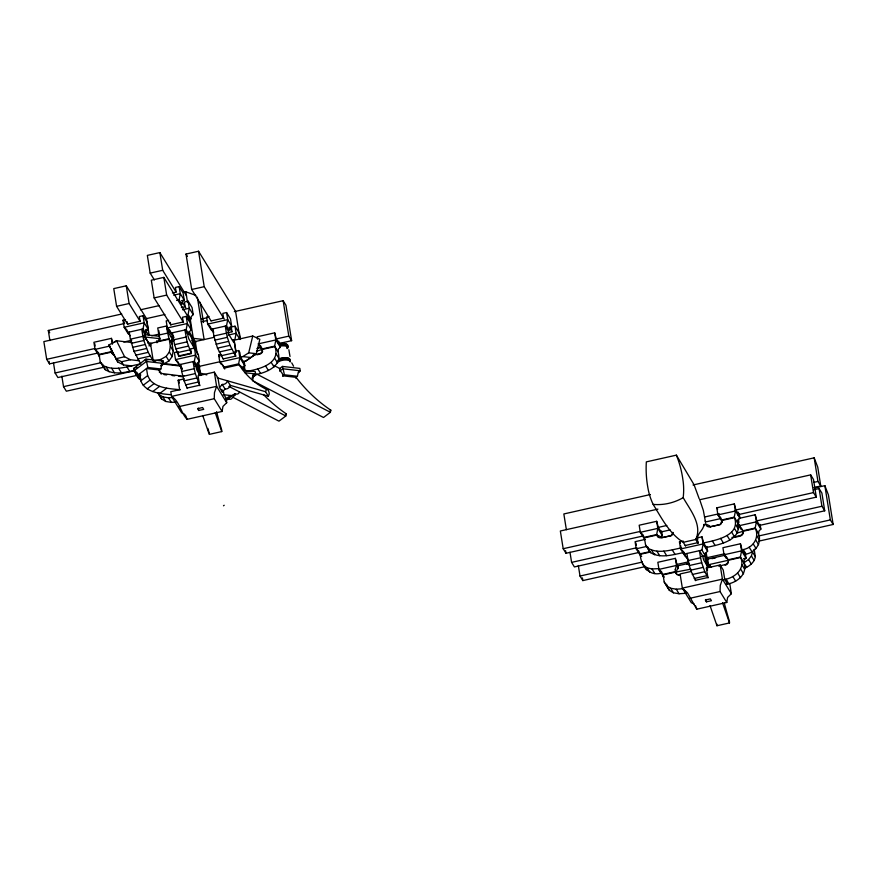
<?xml version="1.0" encoding="UTF-8"?>
<svg xmlns="http://www.w3.org/2000/svg" width="877" height="877" viewBox="0 0 877 877"><rect width="100%" height="100%" fill="white"/><g stroke="black" fill="none" stroke-linecap="round" stroke-linejoin="round"><path stroke-width="1.32" d="M290.002 356.511L288.862 349.759M242.523 369.535L243.335 367.134L244.869 365.83L244.113 361.105M111.489 348.607L111.379 351.644L98.86 354.451L97.588 351.721L95.034 349.375L93.905 342.282L111.423 338.358L112.837 343.269M154.549 360.831L160.798 359.427L166.148 356.391L169.338 352.006L170.368 346.272L169.228 339.191L149.2 343.674L143.971 335.178M160.798 359.427L163.604 363.977L168.954 360.951L172.144 356.566L173.175 350.822L172.035 343.74M758.276 533.041C762.365 542.534 755.722 552.258 746.097 554.132L743.29 549.572C752.915 547.708 759.559 537.974 755.47 528.491L742.962 531.298A3.892 3.541 -31.6 0 1 739.771 535.683L731.933 537.437M232.569 397.095L278.974 421.157L285.836 415.961L286.297 413.856A115.72 86.472 52.8 0 1 263.374 394.464M252.423 380.618L323.514 417.496L330.377 412.289L330.837 410.195A114.043 85.222 52.8 0 1 296.064 377.318L283.063 375.838A6.808 5.087 52.8 0 0 280.136 370.872L279.752 368.504L273.734 365.38M723.328 579.741C733.961 578.414 745.834 569.381 740.67 557.498L728.151 560.304A3.892 3.541 -31.6 0 1 724.972 564.689L718.712 566.093M726.134 584.301C736.768 582.975 748.64 573.942 743.477 562.058M710.6 526.726A1.294 1.184 -31.6 0 1 709.657 525.805L705.755 524.084L703.913 524.501C703.825 529.829 697.39 533.271 697.632 538.149M239.717 357.29L242.819 356.588L248.695 352.828L252.74 336.012L259.833 339.289L256.358 353.694L245.626 361.149L242.523 361.839M156.961 342.764L159.691 338.654L159.318 336.297L144.639 334.619M245.9 371.453C258.342 369.612 281.155 363.966 274.929 346.59L262.42 349.397A3.892 3.541 -31.6 0 1 259.23 353.782L252.971 355.185M252.653 375.115C264.525 373.536 283.688 366.674 277.735 351.14M703.003 543.06C715.555 540.298 740.594 535.946 734.542 517.638L722.023 520.445A3.892 3.541 -31.6 0 1 718.833 524.83L710.074 526.792A3.892 3.541 -31.6 0 1 705.755 524.084M705.799 547.61C718.362 544.858 743.4 540.506 737.349 522.188M746.667 567.342L743.86 562.793L748.53 559.548L751.414 555.963L752.51 552.05L755.316 556.599C754.615 562.365 749.484 566.136 744.518 568.318M266.465 389.377A16.86 5.35 -74 0 1 269.272 393.926L268.362 396.261L265.556 391.701L266.465 389.377A78.678 71.662 -31.6 0 1 239.191 364.744L224.172 368.11M672.845 532.328L672.111 534.225A1.294 1.184 -31.6 0 1 671.048 535.683L662.288 537.645A1.294 1.184 -31.6 0 1 660.841 536.746L656.939 535.036L644.42 537.842L645.56 544.924L650.602 552.653C660.841 558.89 673.58 554.472 684.444 552.4M722.023 520.445L720.927 523.284A1.294 1.184 -31.6 0 1 719.864 524.742L710.074 526.792M268.362 396.261L230.311 385.376L227.505 380.826A4.582 4.166 -31.6 0 1 222.254 384.444L219.502 387.513L217.989 378.064L214.339 372.144L198.07 375.794L199.583 385.233L187.064 388.04M230.311 385.376A4.582 4.166 -31.6 0 1 225.06 389.004L222.309 392.063L219.502 387.513M242.414 368.877L242.315 367.31L239.191 364.744M697.215 536.834L695.768 539.498L683.249 542.304C669.261 533.457 661.62 518.055 653.157 504.396A74.556 67.913 -31.6 0 1 647.807 487.239A120.587 109.855 -31.6 0 1 646.338 461.872L676.375 455.141L694.003 484.619L699.21 498.783M660.798 536.965L662.332 535.672L661.576 530.947M114.569 342.249L116.531 340.769L132.065 342.534M158.748 370.598L160.886 368.976L161.434 366.137L163.659 363.462L163.286 361.094L145.955 359.121L133.589 368.483L133.973 370.85L136.867 372.374L138.27 374.775L140.868 375.082M138.27 374.775L147.884 367.496L160.886 368.976M162.596 361.62L163.286 361.094M171.004 394.705C160.129 393.718 145.516 392.589 140.769 380.826L147.643 375.619L146.503 368.537L159.504 370.017A3.892 2.905 52.8 0 0 162.037 373.525L182.208 376.09A3.892 2.905 52.8 0 0 183.918 375.696M160.579 365.797L163.659 363.462L146.327 361.477L133.973 370.85L63.528 386.647L61.839 376.145M143.192 385.277L150.055 380.07C157.663 388.489 169.941 388.566 180.355 389.794M147.172 388.862L154.034 383.655M181.967 367.945L181.276 368.461A6.808 5.087 52.8 0 1 181.824 368.965M152.708 391.58L159.57 386.373M159.811 393.433L166.674 388.226M245.626 361.149L256.358 353.694L248.695 352.828M252.51 376.288L255.602 373.942L255.218 371.585L244.551 370.368M251.984 377.888L256.884 374.172L330.377 412.289M225.542 399.221L230.443 395.505A8.189 6.117 52.8 0 0 234.937 393.696A4.582 3.42 52.8 0 0 239.443 391.887M225.532 400.559A8.189 6.117 52.8 0 0 228.075 398.903L234.937 393.696M233.556 396.349L235.518 394.869M279.412 368.768L282.504 366.422L299.835 368.406L300.219 370.763L297.994 373.438L297.435 376.277L295.604 377.669M279.796 371.124L282.876 368.789L300.219 370.763L298.158 372.33M282.602 376.189L284.433 374.797L297.435 376.277M223.503 505.788L224.194 505.262M181.386 307.575L185.146 306.731L184.389 302.006L188.138 301.162L192.063 307.542L193.203 314.624L191.318 316.476L190.89 318.998L188.391 319.568M186.22 316.4L190.145 322.78L191.285 329.862L189.399 331.714L188.972 334.236L186.165 329.686L187.349 323.492L186.22 316.4L182.46 317.244L183.216 321.969L170.708 324.775L170.324 322.418M226.573 312.541L230.498 318.91L231.638 326.003L229.752 327.845L229.325 330.377L226.529 325.827L227.713 319.623L226.573 312.541L222.824 313.385L223.58 318.11L211.061 320.916M172.396 332.778L174.556 344.661L178.601 355.952L191.12 353.146L187.075 341.855L184.915 329.971L187.722 334.521A3.892 0.57 77.4 0 0 189.136 339.432L198.334 354.418L199.463 361.499L197.588 363.341L197.161 365.873L194.65 366.433M279.566 342.501L280.322 347.226L278.447 349.068L278.02 351.6L274.654 346.13L275.838 339.936L274.698 332.843L257.18 336.779L257.553 339.136M223.328 390.714L223.975 394.76L225.959 397.983L226.715 402.707L222.955 406.402L222.1 411.456L187.053 419.316C180.574 412.563 179.862 401.545 171.552 396.415L170.796 391.69L179.653 389.706L178.13 380.256L184.323 378.875M739.179 513.549L739.936 518.274L738.05 520.116L737.623 522.648L734.257 517.178L735.441 510.984L734.312 503.891L716.783 507.827L717.923 514.909L722.407 522.199M706.851 546.481L707.607 551.205L705.722 553.058L705.305 555.579L701.545 556.424M760.107 524.402L760.863 529.127L758.989 530.969L758.561 533.501L755.196 528.031L756.38 521.837L755.24 514.755L738.971 518.395M729.73 583.402L731.385 593.718L727.625 597.401L726.77 602.466L696.733 609.197L687.458 592.819L682.35 588.127L680.081 573.953L691.35 571.42M131.923 365.906L123.547 364.953L117.759 361.971L108.836 345.034L116.531 340.769L124.622 356.764L130.421 359.745L138.796 360.699M186.494 295.812L159.855 252.587L147.336 255.393L150.175 273.109L154.385 279.927M211.017 320.839L191.701 289.487L186.023 254.056L198.542 251.25L235.584 311.368L239.991 338.928M150.175 273.109L162.694 270.302L176.014 291.909M149.123 335.047L146.481 318.592L126.277 285.803L113.758 288.61L116.597 306.325L127.746 324.413M190.462 320.62L163.824 277.384L151.315 280.191L154.144 297.906L170.872 325.038M179.16 286.593L180.289 293.674L179.105 299.879L181.912 304.429L182.339 301.896L184.225 300.055L183.085 292.973L179.16 286.593L175.4 287.437L176.156 292.162L172.407 292.995M116.597 306.325L129.116 303.519L140.265 321.607M154.144 297.906L166.663 295.1L183.49 322.407M191.701 289.487L204.209 286.68L224.161 319.053M173.624 295.176L180.289 293.674L184.225 300.055L181.55 300.658M176.606 300.438L179.105 299.879M49.912 340.583L48.301 330.465L121.717 313.999M140.408 309.811L159.099 305.624M129.467 334.323L128.097 333.666L124.172 327.296L123.032 320.204L125.532 319.645M143.061 315.72L144.19 322.802L143.006 328.996L145.812 333.556L146.24 331.024L148.125 329.182L146.985 322.089L143.061 315.72L139.3 316.553L140.057 321.278L127.549 324.084L127.165 321.727M182.602 309.745L189.279 308.255L193.203 314.624M124.622 323.492L43.85 341.602L46.689 359.318L49.496 363.878L98.673 352.85M146.547 318.581L164.898 314.459M168.702 320.335L166.191 320.894L167.332 327.976L171.256 334.356L173.317 335.847M145.45 329.774L148.125 329.182L144.19 322.802L124.172 327.296L126.716 329.642L127.987 332.361L143.006 328.996M170.905 336.658L168.099 332.098L166.498 326.014L157.739 327.976L158.869 335.058A6.808 0.998 77.4 0 1 160.184 340.693L168.954 338.73L172.32 344.201A6.808 0.998 77.4 0 1 172.122 340.386L171.552 336.834M209.055 316.465L206.544 317.025L207.685 324.117L211.609 330.486L212.563 330.837M201.677 318.965L207.005 317.77M234.323 311.642L283.139 300.701L285.946 305.251L291.624 340.682L278.294 343.674M201.304 321.848L207.531 320.456M114.492 354.845A3.892 3.541 -31.6 0 1 111.653 352.094L99.134 354.9L100.274 361.993L102.51 365.161C114.218 372.056 128.557 366.005 140.78 363.922L133.984 351.315L130.377 339.169L142.896 336.362L141.756 329.281L144.562 333.83A3.892 0.57 77.4 0 0 145.977 338.741L150.186 345.571L148.926 345.856M46.689 359.318L94.53 348.597M123.767 342.041L131.747 340.254M151.677 335.781L159.658 333.994M167.628 332.208L170.291 331.605M110.053 346.009L95.034 349.375L99.529 356.654L99.145 354.297M158.869 335.058L167.628 333.096L166.498 326.014M144.716 339.026L145.977 338.741M191.285 329.862L187.349 323.492L167.332 327.976L169.886 330.333L171.147 333.052L186.165 329.686M131.32 343.324L143.828 340.517L148.224 352.357L152.675 360.107M170.434 336.757L173.098 336.165M231.638 326.003L227.713 319.623L207.685 324.117L210.239 326.463L211.5 329.193L226.529 325.827M132.515 347.369L145.034 344.562M173.536 339.859L186.056 337.053M240.43 339.399L239.487 333.49L234.992 326.2L231.243 327.044L231.999 331.769L226.99 332.887M188.522 332.876L191.789 338.193L193.039 337.908L193.422 340.276A6.808 0.998 77.4 0 1 194.738 345.911A3.892 0.57 77.4 0 1 194.464 348.081L195.538 355.119L199.463 361.499M133.984 351.315L146.503 348.509M193.368 348.564A3.892 0.57 77.4 0 0 193.488 346.185A6.808 0.998 77.4 0 0 192.173 340.55L193.422 340.276M174.556 344.661L187.075 341.855M223.24 359.033L217.496 348.147L213.889 336.001L226.409 333.194L225.268 326.101L228.075 330.662A3.892 0.57 77.4 0 0 229.489 335.562L233.414 341.942A3.892 0.57 77.4 0 0 233.688 339.761L234.247 340.671M124.622 356.764L115.775 358.748L121.563 361.73L123.547 364.953M53.486 362.859L55.108 372.977L101.491 362.585M214.098 337.338L195.286 341.548L197.336 354.352M135.705 355.163L148.224 352.357M228.119 335.08L236.132 333.293L239.98 339.531M175.74 348.936L188.259 346.13M214.832 340.144L227.351 337.338L230.015 345.341L235.749 356.226M121.563 361.73L130.421 359.745M137.689 358.912L150.208 356.106M104.637 367.057L57.915 377.538L55.108 372.977M178.13 351.688L174.38 352.532L175.51 359.614L181.988 368.592M194.398 348.037L190.649 348.882L191.405 353.606L178.886 356.413L178.316 352.872M232.438 340.046L234.937 339.487L236.132 333.293L234.992 326.2M177.088 352.707L189.607 349.901M216.038 344.201L228.546 341.394M252.74 336.012L233.973 340.221L235.814 351.732M217.496 348.147L230.015 345.341M134.28 367.967L136.856 367.386M100.274 361.993L105.317 369.71C114.251 375.334 125.51 372.232 135.157 370.357M162.42 364.251L164.953 363.681L180.794 365.49M275.521 339.114L288.818 336.132L291.624 340.682M219.217 351.984L231.736 349.178M262.157 350.109L258.309 343.861L275.838 339.936L280.322 347.226M224.008 367.441A6.808 6.205 -31.6 0 0 220.916 363.944L219.798 362.124L218.658 355.042L221.157 354.472M243.367 361.653L240.561 357.092L239.805 352.368L238.687 350.548L234.926 351.392L235.683 356.117L223.175 358.923M194.354 361.324L195.538 355.119L175.51 359.614L178.064 361.971L179.336 364.689L194.354 361.324L197.161 365.873M221.201 355.733L233.72 352.927M136.987 375.356L66.334 391.197L63.528 386.647M256.961 348.454L260.962 347.566M274.654 346.13L262.135 348.936L260.864 346.218L258.309 343.861M256.435 351.249L262.42 349.397M199.265 366.356L221.125 361.456M197.544 367.627L198.794 367.353L198.421 364.985L197.172 365.27L197.544 367.627A6.808 0.998 77.4 0 1 198.86 373.262A3.892 0.57 77.4 0 1 199.035 375.005M187.349 388.5L184.093 380.848L181.714 371.497L194.234 368.691L193.104 361.598L195.911 366.158A3.892 0.57 77.4 0 0 196.952 370.269L199.835 375.159A3.892 0.57 77.4 0 0 200.109 372.988A6.808 0.998 77.4 0 0 198.794 367.353M257.005 354.79L259.504 354.231M182.789 376.386L195.308 373.58L199.868 385.694M244.869 365.83L239.816 357.641L219.798 362.124L222.352 364.481L223.613 367.2L238.632 363.834L239.761 365.654M184.093 380.848L196.601 378.042M185.606 384.882L198.125 382.076M179.193 406.566L214.24 398.706L222.1 411.456M198.706 410.48L203.716 409.362L202.587 407.542L197.588 408.66L198.706 410.48L198.323 408.123M216.564 411.686A78.678 11.478 77.4 0 0 221.706 429.982L221.749 431.583L209.241 434.389L202.719 415.501M650.394 494.54L563.845 513.955L566.367 529.697M693.005 484.992L814.174 457.827L817.737 467.101L820.762 486.001L814.097 487.491M657.914 509.12L560.348 530.991L563.187 548.717L565.994 553.266L643.433 535.902M737.524 514.81L816.312 497.138L813.472 479.423L810.666 474.874L699.736 499.747L703.354 510.502L705.481 521.99L720.17 518.702M813.955 482.339L817.956 481.451L820.762 486.001M661.115 531.944L658.309 527.384L656.709 521.3L639.18 525.224L640.32 532.306L644.814 539.596M814.207 488.05L824.862 485.661L828.425 494.935L833.15 524.468L758.583 541.186M813.746 489.728L819.085 488.533L821.892 493.093L824.731 510.809L759.482 525.433M563.187 548.717L640.243 531.429M657.52 527.559L666.816 525.476M704.549 517.013L719.173 513.736M735.112 510.162L813.505 492.589L816.312 497.138M660.798 532.01L670.149 529.916M658.002 536.768L656.654 534.575L644.146 537.382L642.874 534.663L640.32 532.306L657.838 528.382L662.332 535.672M734.257 517.178L721.738 519.984L720.477 517.266L717.923 514.909L735.441 510.984L739.936 518.274M645.099 539.443L635.091 541.69L636.22 548.783L640.714 556.062L641.668 556.413M671.048 535.683L661.258 537.733A3.892 3.541 -31.6 0 1 656.939 535.036M569.984 552.247L571.596 562.376L636.845 547.741M736.713 525.356L739.377 524.764M756.687 520.883L821.924 506.248L824.731 510.809M646.239 546.535L636.22 548.783L638.774 551.129L640.046 553.847L650.054 551.611M737.568 526.715L740.155 526.134L740.539 528.502A6.808 6.205 -31.6 0 1 743.389 531.352M687.14 557.75L685.08 556.259L680.585 548.969L679.456 541.887L683.205 541.043M685.222 545.494L697.73 542.688L696.974 537.963L701.984 536.834L703.584 542.929L706.391 547.478M638.324 552.598L574.402 566.926L571.596 562.376M755.196 528.031L742.676 530.837L741.405 528.118L738.851 525.761L737.908 519.864M650.339 552.061L640.32 554.308C640.407 565.062 649.123 576.649 660.984 573.207L658.178 568.658L652.006 568.943L647.16 567.825L643.641 565.314M736.768 533.205L742.962 531.298M645.56 544.924L647.796 548.092C658.035 554.341 670.773 549.923 681.637 547.851M734.827 537.305L740.045 536.132A3.892 3.541 -31.6 0 0 740.769 535.902M578.327 565.501L580.015 576.036L642.326 562.069M758.758 535.957L830.344 519.908L833.15 524.468M707.607 551.205L703.124 543.926L680.585 548.969L683.139 551.326L684.411 554.045L701.929 550.12L705.305 555.579M678.359 566.728L676.956 564.448L675.356 558.353L657.838 562.289L658.967 569.37L663.461 576.66L664.404 577.011M744.847 554.407L742.041 549.857L740.44 543.762L722.922 547.697L724.051 554.779L725.981 557.904M580.015 576.036L582.821 580.585L645.406 566.564M695.593 580.673L690.583 570.203L688.05 560.578L700.57 557.772L699.429 550.679L702.795 556.15A3.892 0.57 77.4 0 0 703.836 560.26L707.849 566.772L707.849 564.339A6.808 0.998 77.4 0 0 706.533 558.704L706.149 556.347L704.9 556.621L705.283 558.989A6.808 0.998 77.4 0 1 706.599 564.624L706.752 566.038M676.803 564.481L688.763 561.795M706.051 557.925L724.676 553.749M705.283 558.989L706.533 558.704M689.059 563.286L677.8 565.808L678.173 568.175A6.808 6.205 -31.6 0 0 676.43 573.459M704.395 553.497L707.838 559.077L725.356 555.152L725.739 557.509A6.808 6.205 -31.6 0 1 728.272 559.767M686.834 564.306L689.344 563.747M711.872 558.693L715.621 557.849M689.179 565.555L701.699 562.749L704.79 571.705L708.101 577.866M706.599 564.624L707.849 564.339M740.385 557.048L727.877 559.855L726.605 557.125L724.051 554.779L741.58 550.855L746.064 558.134L744.189 559.986L743.762 562.508L740.385 557.048L741.58 550.855L740.44 543.762M678.71 575.301A3.892 3.541 -31.6 0 0 680.19 575.246L679.905 574.797A3.892 3.541 -31.6 0 1 675.586 572.089L663.067 574.895L664.207 581.988L669.447 590.396L673.459 592.808L679.061 593.751L686.242 593.247L684.137 589.826M675.586 572.089L690.89 569.184M711.521 567.09A3.892 3.541 -31.6 0 1 709.383 564.514L728.151 560.304M690.583 570.203L703.102 567.397M743.564 558.693L746.064 558.134L745.307 553.409M695.362 580.311L707.882 577.504L706.369 568.055L720.138 564.974L723.218 569.984L724.731 579.423L727.537 583.983L727.11 581.287M692.271 574.512L704.79 571.705M694.244 578.491L706.752 575.685M689.991 598.267L720.039 591.537L726.77 602.466M706.434 601.841L711.444 600.712L710.326 598.892L705.316 600.021L706.434 601.841L706.062 599.473M710.019 605.59L716.969 625.75L729.489 622.944L729.434 621.333A78.678 11.478 77.4 0 1 724.303 603.036M157.685 392.556L158.901 394.486L162.925 396.897L168.516 397.84L173.306 397.5M158.901 392.819L159.274 395.187L161.708 399.046L165.731 401.447L171.322 402.39L176.113 402.061M664.207 581.988L666.641 585.847L670.653 588.248L676.255 589.201L683.435 588.686M183.611 291.986L185.858 291.833L195.878 295.363M143.685 336.834L159.691 338.654M171.366 340.068L174.063 340.375M147.807 343.137L151.71 343.576M242.819 356.588L250.482 357.465M145.264 359.636L147.928 359.943M153.267 360.557L155.931 360.853M244.935 372.725L255.602 373.942L253.376 376.617L252.817 379.467M161.171 363.845L179.588 365.95M163.988 374.611L166.685 374.917M172.078 375.531L174.775 375.838M178.82 376.299L181.517 376.606A3.892 2.905 52.8 0 0 182.723 376.474M178.13 380.256L178.842 380.344L179.281 383.041M223.262 394.683L230.443 395.505M200.329 373.043L206.808 374.896M217.156 377.855L265.556 391.701M228.831 386.395L285.836 415.961M134.269 371.015L135.913 373.953L139.421 376.463L140.824 378.743M135.913 373.953L138.719 378.502L140.473 379.763M694.069 604.001L691.328 602.696L682.35 588.127L722.407 579.138L731.385 593.718M184.389 414.108L181.66 412.815L171.552 396.415L216.608 386.318L226.715 402.707M212.979 331.144L213.681 331.977M108.836 345.034L117.759 361.971M291.745 362.881L293.587 366.235M185.135 414.876L186.319 416.838M669.447 590.396L667.013 586.538L666.63 584.181M755.24 514.755L756.84 520.839L759.646 525.4M760.863 529.127L756.38 521.837L738.851 525.761L740.78 528.886M756.61 535.573L759.416 540.133M734.312 503.891L735.902 509.986L738.708 514.536L738.335 512.179M755.788 540.166L758.594 544.716M753.299 544.025L756.095 548.585M735.671 524.72L738.478 529.269M749.133 547.16L751.94 551.721M734.575 528.634L737.382 533.194M751.414 555.963L754.22 560.513M716.783 507.827L717.627 509.186M731.692 532.218L734.498 536.779M748.53 559.548L751.337 564.097M727.022 535.474L729.828 540.024M741.81 564.591L744.617 569.14M740.736 569.228L743.543 573.788M720.576 538.379L723.382 542.94M737.743 573.207L740.55 577.757M712.343 540.966L715.15 545.516M732.821 576.518L735.628 581.067M724.972 564.689L725.246 565.15A3.892 3.541 -31.6 0 0 727.241 564.086M676.375 455.141A120.587 109.855 -31.6 0 1 682.854 479.379A74.556 67.913 -31.6 0 1 683.194 497.654C690.111 509.932 702.598 524.676 695.768 539.498L698.158 543.367L697.774 540.999M725.992 579.149L728.787 583.698M696.974 537.963L697.818 539.322M706.369 568.055L707.596 570.061M683.249 542.304L685.639 546.174M679.456 541.887L680.3 543.258M684.411 554.045L687.776 559.515L687.415 558.276M672.286 549.945L675.093 554.494M678.414 568.57L676.496 565.446L675.356 558.353M663.834 551.107L666.641 555.656M656.928 551.184L659.734 555.733M676.255 589.201L679.061 593.751M651.589 550.186L654.395 554.735M647.796 548.092L650.602 552.653M670.653 588.248L673.459 592.808M652.006 568.943L654.812 573.492M647.16 567.825L649.967 572.374M641.46 561.39L646.448 569.864M274.698 332.843L276.299 338.939L279.105 343.488L278.733 341.131M276.069 353.672L278.875 358.233M274.742 358.375L277.549 362.925M271.256 362.464L274.062 367.014M265.588 365.939L268.395 370.489M257.739 368.789L260.546 373.35M186.023 254.056L187.448 256.369M229.149 327.143L231.999 331.769M242.523 367.211L244.551 370.5M211.5 329.193L213.604 332.602M218.658 355.042L219.776 356.862M223.613 367.2L224.742 369.02M182.317 302.148L185.825 307.838M190.89 318.998L188.095 314.448L189.279 308.255L188.138 301.162M222.254 384.444L225.06 389.004M189.092 331.506L195.812 342.403M197.226 363.056L199.792 367.222M171.147 333.052L173.251 336.472M170.368 346.272L173.175 350.822M179.336 364.689L182.142 369.239M169.338 352.006L172.144 356.566M166.148 356.391L168.954 360.951M145.834 330.651L148.619 335.178M123.032 320.204L124.337 322.33M168.516 397.84L171.322 402.39M127.987 332.361L130.092 335.781M162.925 396.897L165.731 401.447M157.871 392.907L161.708 399.046M133.721 370.039L138.719 378.502M127.012 367.003L129.818 371.563M111.653 352.094L111.938 352.554A3.892 3.541 -31.6 0 0 113.44 354.812M118.548 368.165L121.355 372.725M111.653 368.241L114.459 372.802M106.303 367.244L109.11 371.793M102.51 365.161L105.317 369.71M48.301 330.465L49.704 332.745M147.643 375.619L150.055 380.07M695.461 605.678L695.998 606.731M722.538 602.784L729.489 622.944M215.238 412.694L221.749 431.583M696.426 607.904L696.733 609.197M173.799 336.965L173.953 337.612M186.746 418.022L187.053 419.316M700.57 557.772L701.699 562.749M226.409 333.194L227.351 337.338M142.896 336.362L143.828 340.517M194.234 368.691L195.308 373.58M705.272 520.839L705.481 521.99M284.433 374.797L282.504 366.422M147.884 367.496L145.955 359.121M824.862 485.661L830.344 519.908M814.174 457.827L817.956 481.451M819.085 488.533L821.924 506.248M810.666 474.874L813.505 492.589M754.176 549.517L755.316 556.599M738.566 520.05L738.938 522.407M720.138 564.974L722.407 579.138L720.269 585.474L720.039 591.537M707.838 559.077L708.55 567.397M706.182 552.653L706.994 557.706M701.984 536.834L703.124 543.926L701.929 550.12M686.91 553.486L688.05 560.578M680.673 545.615L681.056 547.982M656.709 521.3L657.838 528.382L656.654 534.575M663.078 574.292L663.461 576.66M647.982 547.116L648.366 549.484M640.331 553.705L640.714 556.062M635.924 543.06L636.307 545.417M582.394 577.91L582.821 580.585M565.588 550.734L565.994 553.266M283.139 300.701L288.818 336.132M244.168 364.985L245.067 370.62M238.687 350.548L239.816 357.641L238.632 363.834M234.466 341.986L236.143 352.488M212.76 328.908L213.889 336.001M221.881 389.366L222.309 392.063M198.542 251.25L204.209 286.68M214.339 372.144L216.608 386.318L214.47 392.644L214.24 398.706M200.241 302.28L203.486 322.528M197.336 297.128L204.133 339.563L193.302 338.336L190.112 318.406M198.509 361.631L200.723 375.488M185.858 291.833L187.557 302.466M191.789 338.193L192.173 340.55M180.585 364.404L181.714 371.497M159.855 252.587L162.694 270.302M163.824 277.384L166.663 295.1M172.298 336.22L173.109 341.285M158.77 330.519L159.143 332.887M153.289 361.116L150.46 343.4A3.892 0.57 77.4 0 1 150.186 345.571M126.277 285.803L129.116 303.519M139.64 373.745L140.769 380.826M129.237 332.087L130.377 339.169M111.423 338.358L112.366 344.266M102.697 364.174L103.08 366.542M94.749 343.652L95.122 346.009M49.09 361.346L49.496 363.878M296.064 377.318L296.163 378.458M754.417 549.298L754.461 549.967M703.913 524.501L703.979 525.805M716.915 624.139L716.969 625.75M278.064 362.026A6.479 2.499 -9.1 0 1 288.193 360.294M289.158 360.699A6.479 2.499 -9.1 0 1 289.739 361.247M287.974 345.867A7.137 2.752 -9.1 0 1 286.878 347.38M279.379 344.201A7.137 2.752 -9.1 0 1 287.809 345.165M279.916 358.857A7.137 2.752 -9.1 0 1 290.243 360.03M278.754 359.011A6.479 2.499 -9.1 0 1 289.355 358.879M279.423 343.839A6.479 2.499 -9.1 0 1 287.239 345.352M277.428 361.379A7.137 2.752 -9.1 0 1 286.351 359.132A7.137 2.752 -9.1 0 1 290.112 361.971M279.807 346.196A6.479 2.499 -9.1 0 1 287.327 348.399M279.566 345.385A7.137 2.752 -9.1 0 1 286.878 345.505A7.137 2.752 -9.1 0 1 287.075 348.564M683.194 497.654A47.972 43.697 -31.6 0 1 653.157 504.396M673.141 532.799A3.892 3.541 -31.6 0 1 670.017 535.77M743.236 531.747A3.892 3.541 -31.6 0 1 741.449 535.54M654.976 554.078A3.892 3.541 -31.6 0 1 654.341 553.76M677.373 574.808A3.892 3.541 -31.6 0 1 676.814 574.38M676.375 573.843A3.892 3.541 -31.6 0 1 675.871 572.549M710.611 566.794A3.892 3.541 -31.6 0 1 709.657 564.974M728.37 562.179A3.892 3.541 -31.6 0 1 727.735 563.516M330.114 410.359A16.86 6.007 -62.6 0 1 330.837 410.195M156.544 341.131A6.808 5.087 52.8 0 1 156.939 340.736M167.628 333.096A6.808 0.998 77.4 0 1 168.954 338.73M161.346 374.04A3.892 2.905 52.8 0 1 160.732 373.646M159.68 372.572A3.892 2.905 52.8 0 1 159.285 371.925M232.35 397.774A4.582 3.42 52.8 0 1 228.075 398.903M285.573 414.032A16.86 6.007 -62.6 0 1 286.297 413.856M149.2 343.674A3.892 0.57 77.4 0 1 149.353 344.924M262.629 351.271A3.892 3.541 -31.6 0 1 262.376 351.962M261.993 352.598A3.892 3.541 -31.6 0 1 261.499 353.168M260.907 353.639A3.892 3.541 -31.6 0 1 260.228 354.001M209.186 432.789A78.678 11.478 77.4 0 1 207.871 428.404M675.301 569.403L675.301 571.64L662.793 574.446L661.521 571.727L658.967 569.37L676.496 565.446L675.301 569.403"/></g></svg>
